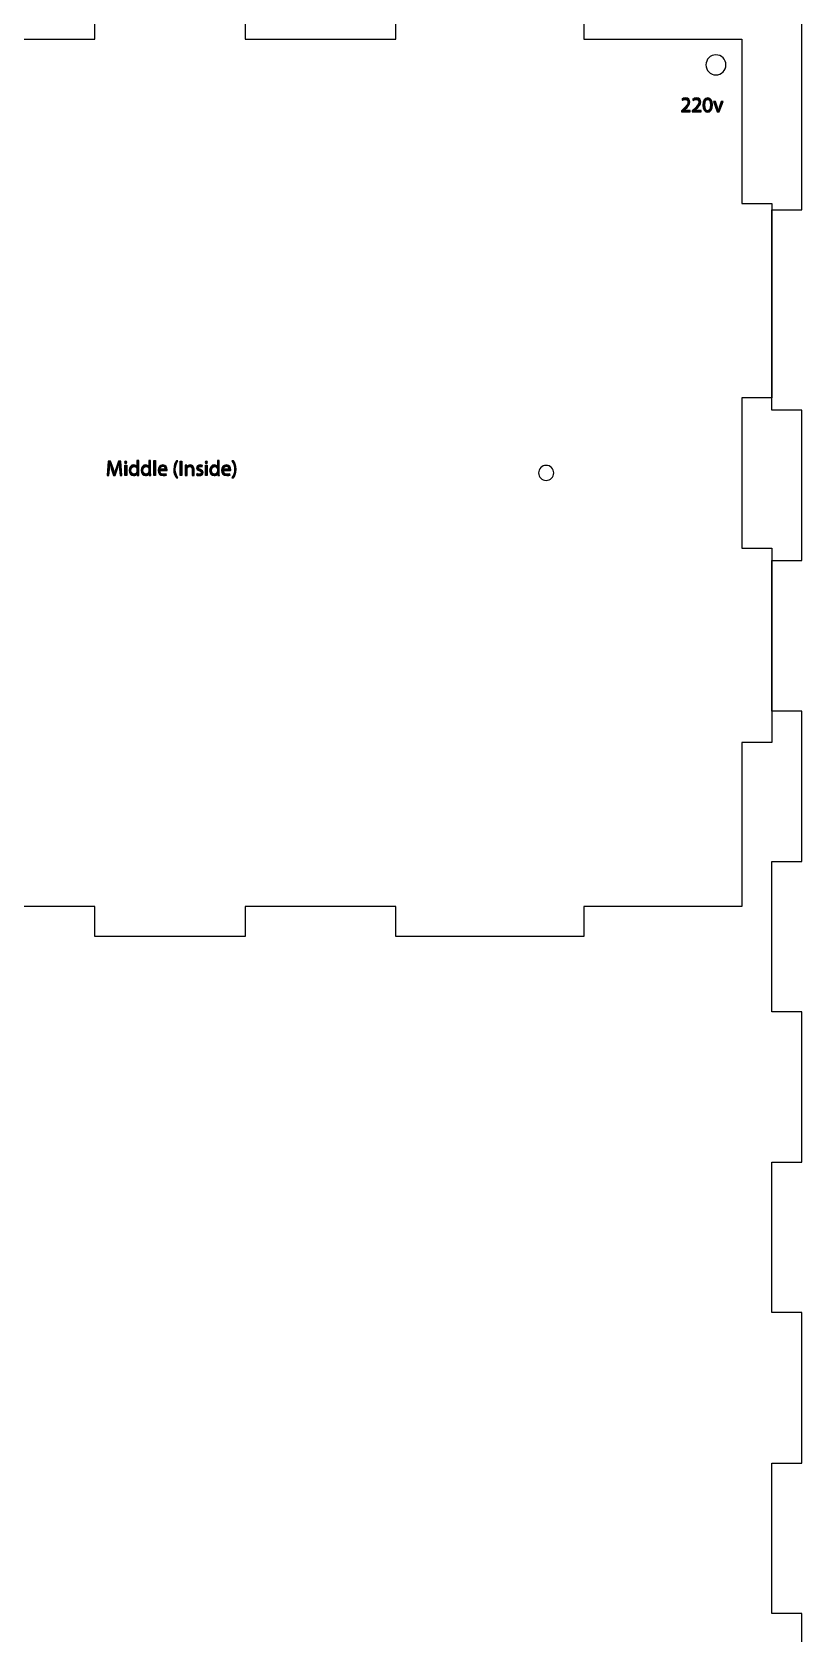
# Model space of a CAD drawing. Extents: x -743 to 1142, y -1188 to 1589.
# Drawn here: x 200 to 635, y -718 to 188 of the extents above; entities that cross this region are included whole.
import ezdxf

# ---------------------------------------------------------------- set-up
doc = ezdxf.new("R2010")
doc.units = 0
doc.header["$MEASUREMENT"] = 0
doc.layers.add('LAYER_1', color=7, linetype='CONTINUOUS')

# ---------------------------------------------------------------- blocks, each defined once
blk = doc.blocks.new('BLOCK_5')
at = {"layer": 'LAYER_1', "color": 7}
blk.add_lwpolyline([(634.62, -791.63), (634.62, -706.59), (617.61, -706.59), (617.61, -621.55), (634.62, -621.55), (634.62, -536.51), (617.61, -536.51), (617.61, -451.47), (634.62, -451.47), (634.62, -366.43), (617.61, -366.43), (617.61, -281.39), (634.62, -281.39), (634.62, -196.35), (617.61, -196.35), (617.61, -111.31), (634.62, -111.31), (634.62, -26.27), (617.61, -26.27), (617.61, 87.11), (634.62, 87.11), (634.62, 200.5)], dxfattribs=at)
blk = doc.blocks.new('BLOCK_7')
at = {"layer": 'LAYER_1', "color": 7}
blk.add_lwpolyline([(-45.7, 183.49), (43.6, 183.49), (43.6, 200.5), (149.89, 200.5), (149.89, 183.49), (234.93, 183.49), (234.93, 200.5), (319.97, 200.5), (319.97, 183.49), (405.01, 183.49), (405.01, 200.5), (511.31, 200.5), (511.31, 183.49), (600.6, 183.49), (600.6, 90.66), (617.61, 90.66), (617.61, -19.18), (600.6, -19.18), (600.6, -104.22), (617.61, -104.22), (617.61, -214.07), (600.6, -214.07), (600.6, -306.9), (511.31, -306.9), (511.31, -323.91), (405.01, -323.91), (405.01, -306.9), (319.97, -306.9), (319.97, -323.91), (234.93, -323.91), (234.93, -306.9), (149.89, -306.9), (149.89, -323.91), (43.6, -323.91), (43.6, -306.9), (-45.7, -306.9), (-45.7, -214.07), (-62.7, -214.07), (-62.7, -104.22), (-45.7, -104.22), (-45.7, -19.18), (-62.7, -19.18), (-62.7, 90.66), (-45.7, 90.66), (-45.7, 183.49)], dxfattribs=at)
blk = doc.blocks.new('BLOCK_14')
at = {"layer": 'LAYER_1'}
h = blk.add_hatch(color=1, dxfattribs=at)
h.dxf.hatch_style = 2
edge = h.paths.add_edge_path()
edge.add_spline(control_points=[(249.01, -59.57), (248.95, -58.45), (248.88, -57.08), (248.88, -56.08), (248.88, -56.08), (248.86, -56.08), (248.86, -56.08), (248.57, -57.02), (248.25, -58.04), (247.84, -59.15), (247.84, -59.15), (246.41, -63.08), (246.41, -63.08), (246.41, -63.08), (245.62, -63.08), (245.62, -63.08), (245.62, -63.08), (244.3, -59.23), (244.3, -59.23), (243.92, -58.07), (243.6, -57.04), (243.38, -56.08), (243.38, -56.08), (243.35, -56.08), (243.35, -56.08), (243.33, -57.09), (243.27, -58.43), (243.2, -59.66), (243.2, -59.66), (242.98, -63.12), (242.98, -63.12), (242.98, -63.12), (241.98, -63.12), (241.98, -63.12), (241.98, -63.12), (242.55, -55.04), (242.55, -55.04), (242.55, -55.04), (243.88, -55.04), (243.88, -55.04), (243.88, -55.04), (245.26, -58.95), (245.26, -58.95), (245.59, -59.94), (245.86, -60.83), (246.07, -61.67), (246.07, -61.67), (246.1, -61.67), (246.1, -61.67), (246.31, -60.86), (246.6, -59.97), (246.96, -58.95), (246.96, -58.95), (248.4, -55.04), (248.4, -55.04), (248.4, -55.04), (249.73, -55.04), (249.73, -55.04), (249.73, -55.04), (250.24, -63.12), (250.24, -63.12), (250.24, -63.12), (249.21, -63.12), (249.21, -63.12), (249.21, -63.12), (249.01, -59.57), (249.01, -59.57)], knot_values=[0, 0, 0, 0, 1, 1, 1, 2, 2, 2, 3, 3, 3, 4, 4, 4, 5, 5, 5, 6, 6, 6, 7, 7, 7, 8, 8, 8, 9, 9, 9, 10, 10, 10, 11, 11, 11, 12, 12, 12, 13, 13, 13, 14, 14, 14, 15, 15, 15, 16, 16, 16, 17, 17, 17, 18, 18, 18, 19, 19, 19, 20, 20, 20, 21, 21, 21, 22, 22, 22, 22], degree=3, periodic=1)
h = blk.add_hatch(color=1, dxfattribs=at)
h.dxf.hatch_style = 2
edge = h.paths.add_edge_path()
edge.add_spline(control_points=[(253.13, -55.69), (253.13, -56.05), (252.88, -56.33), (252.46, -56.33), (252.08, -56.33), (251.82, -56.05), (251.82, -55.69), (251.82, -55.33), (252.09, -55.03), (252.48, -55.03), (252.87, -55.03), (253.13, -55.32), (253.13, -55.69)], knot_values=[0, 0, 0, 0, 1, 1, 1, 2, 2, 2, 3, 3, 3, 4, 4, 4, 4], degree=3, periodic=1)
h.paths.add_polyline_path([(251.96, -63.12), (251.96, -57.32), (253.01, -57.32), (253.01, -63.12)])
h = blk.add_hatch(color=1, dxfattribs=at)
h.dxf.hatch_style = 2
edge = h.paths.add_edge_path()
edge.add_spline(control_points=[(259.77, -54.61), (259.77, -54.61), (259.77, -61.62), (259.77, -61.62), (259.77, -62.14), (259.79, -62.73), (259.81, -63.12), (259.81, -63.12), (258.88, -63.12), (258.88, -63.12), (258.88, -63.12), (258.83, -62.12), (258.83, -62.12), (258.83, -62.12), (258.79, -62.12), (258.79, -62.12), (258.48, -62.76), (257.79, -63.25), (256.84, -63.25), (255.44, -63.25), (254.34, -62.07), (254.34, -60.3), (254.33, -58.37), (255.54, -57.2), (256.95, -57.2), (257.85, -57.2), (258.43, -57.62), (258.7, -58.07), (258.7, -58.07), (258.72, -58.07), (258.72, -58.07), (258.72, -58.07), (258.72, -54.61), (258.72, -54.61), (258.72, -54.61), (259.77, -54.61), (259.77, -54.61)], knot_values=[0, 0, 0, 0, 1, 1, 1, 2, 2, 2, 3, 3, 3, 4, 4, 4, 5, 5, 5, 6, 6, 6, 7, 7, 7, 8, 8, 8, 9, 9, 9, 10, 10, 10, 11, 11, 11, 12, 12, 12, 12], degree=3, periodic=1)
edge = h.paths.add_edge_path()
edge.add_spline(control_points=[(258.72, -59.68), (258.72, -59.55), (258.71, -59.37), (258.67, -59.24), (258.52, -58.58), (257.94, -58.03), (257.15, -58.03), (256.06, -58.03), (255.41, -58.99), (255.41, -60.26), (255.41, -61.43), (256, -62.4), (257.13, -62.4), (257.83, -62.4), (258.48, -61.92), (258.67, -61.14), (258.71, -61), (258.72, -60.86), (258.72, -60.69), (258.72, -60.69), (258.72, -59.68), (258.72, -59.68)], knot_values=[0, 0, 0, 0, 1, 1, 1, 2, 2, 2, 3, 3, 3, 4, 4, 4, 5, 5, 5, 6, 6, 6, 7, 7, 7, 7], degree=3, periodic=1)
h = blk.add_hatch(color=1, dxfattribs=at)
h.dxf.hatch_style = 2
edge = h.paths.add_edge_path()
edge.add_spline(control_points=[(266.53, -54.61), (266.53, -54.61), (266.53, -61.62), (266.53, -61.62), (266.53, -62.14), (266.56, -62.73), (266.58, -63.12), (266.58, -63.12), (265.65, -63.12), (265.65, -63.12), (265.65, -63.12), (265.6, -62.12), (265.6, -62.12), (265.6, -62.12), (265.56, -62.12), (265.56, -62.12), (265.25, -62.76), (264.55, -63.25), (263.61, -63.25), (262.2, -63.25), (261.11, -62.07), (261.11, -60.3), (261.1, -58.37), (262.31, -57.2), (263.71, -57.2), (264.62, -57.2), (265.2, -57.62), (265.47, -58.07), (265.47, -58.07), (265.49, -58.07), (265.49, -58.07), (265.49, -58.07), (265.49, -54.61), (265.49, -54.61), (265.49, -54.61), (266.53, -54.61), (266.53, -54.61)], knot_values=[0, 0, 0, 0, 1, 1, 1, 2, 2, 2, 3, 3, 3, 4, 4, 4, 5, 5, 5, 6, 6, 6, 7, 7, 7, 8, 8, 8, 9, 9, 9, 10, 10, 10, 11, 11, 11, 12, 12, 12, 12], degree=3, periodic=1)
edge = h.paths.add_edge_path()
edge.add_spline(control_points=[(265.49, -59.68), (265.49, -59.55), (265.48, -59.37), (265.44, -59.24), (265.29, -58.58), (264.71, -58.03), (263.92, -58.03), (262.83, -58.03), (262.18, -58.99), (262.18, -60.26), (262.18, -61.43), (262.77, -62.4), (263.89, -62.4), (264.6, -62.4), (265.25, -61.92), (265.44, -61.14), (265.48, -61), (265.49, -60.86), (265.49, -60.69), (265.49, -60.69), (265.49, -59.68), (265.49, -59.68)], knot_values=[0, 0, 0, 0, 1, 1, 1, 2, 2, 2, 3, 3, 3, 4, 4, 4, 5, 5, 5, 6, 6, 6, 7, 7, 7, 7], degree=3, periodic=1)
h = blk.add_hatch(color=1, dxfattribs=at)
h.dxf.hatch_style = 2
h.paths.add_polyline_path([(268.3, -54.61), (269.36, -54.61), (269.36, -63.12), (268.3, -63.12)])
h = blk.add_hatch(color=1, dxfattribs=at)
h.dxf.hatch_style = 2
edge = h.paths.add_edge_path()
edge.add_spline(control_points=[(271.72, -60.41), (271.74, -61.84), (272.64, -62.43), (273.71, -62.43), (274.47, -62.43), (274.93, -62.3), (275.32, -62.13), (275.32, -62.13), (275.51, -62.88), (275.51, -62.88), (275.14, -63.05), (274.49, -63.25), (273.57, -63.25), (271.78, -63.25), (270.71, -62.07), (270.71, -60.32), (270.71, -58.57), (271.74, -57.2), (273.43, -57.2), (275.34, -57.2), (275.83, -58.85), (275.83, -59.92), (275.83, -60.14), (275.82, -60.29), (275.8, -60.41), (275.8, -60.41), (271.72, -60.41), (271.72, -60.41)], knot_values=[0, 0, 0, 0, 1, 1, 1, 2, 2, 2, 3, 3, 3, 4, 4, 4, 5, 5, 5, 6, 6, 6, 7, 7, 7, 8, 8, 8, 9, 9, 9, 9], degree=3, periodic=1)
edge = h.paths.add_edge_path()
edge.add_spline(control_points=[(274.81, -59.66), (274.83, -59), (274.54, -57.95), (273.35, -57.95), (272.27, -57.95), (271.82, -58.93), (271.73, -59.66), (271.73, -59.66), (274.81, -59.66), (274.81, -59.66)], knot_values=[0, 0, 0, 0, 1, 1, 1, 2, 2, 2, 3, 3, 3, 3], degree=3, periodic=1)
h = blk.add_hatch(color=1, dxfattribs=at)
h.dxf.hatch_style = 2
edge = h.paths.add_edge_path()
edge.add_spline(control_points=[(281.97, -54.8), (281.09, -55.99), (280.47, -57.53), (280.47, -59.72), (280.47, -61.85), (281.13, -63.38), (281.97, -64.57), (281.97, -64.57), (281.15, -64.57), (281.15, -64.57), (280.4, -63.58), (279.58, -62.04), (279.58, -59.71), (279.59, -57.35), (280.4, -55.81), (281.15, -54.8), (281.15, -54.8), (281.97, -54.8), (281.97, -54.8)], knot_values=[0, 0, 0, 0, 1, 1, 1, 2, 2, 2, 3, 3, 3, 4, 4, 4, 5, 5, 5, 6, 6, 6, 6], degree=3, periodic=1)
h = blk.add_hatch(color=1, dxfattribs=at)
h.dxf.hatch_style = 2
h.paths.add_polyline_path([(284.18, -55.04), (284.18, -63.12), (283.12, -63.12), (283.12, -55.04)])
h = blk.add_hatch(color=1, dxfattribs=at)
h.dxf.hatch_style = 2
edge = h.paths.add_edge_path()
edge.add_spline(control_points=[(286.08, -58.89), (286.08, -58.28), (286.07, -57.8), (286.04, -57.32), (286.04, -57.32), (286.97, -57.32), (286.97, -57.32), (286.97, -57.32), (287.03, -58.28), (287.03, -58.28), (287.03, -58.28), (287.05, -58.28), (287.05, -58.28), (287.34, -57.74), (288.01, -57.2), (288.97, -57.2), (289.78, -57.2), (291.03, -57.68), (291.03, -59.67), (291.03, -59.67), (291.03, -63.12), (291.03, -63.12), (291.03, -63.12), (289.97, -63.12), (289.97, -63.12), (289.97, -63.12), (289.97, -59.78), (289.97, -59.78), (289.97, -58.84), (289.62, -58.06), (288.63, -58.06), (287.94, -58.06), (287.4, -58.55), (287.21, -59.14), (287.16, -59.27), (287.14, -59.45), (287.14, -59.63), (287.14, -59.63), (287.14, -63.12), (287.14, -63.12), (287.14, -63.12), (286.08, -63.12), (286.08, -63.12), (286.08, -63.12), (286.08, -58.89), (286.08, -58.89)], knot_values=[0, 0, 0, 0, 1, 1, 1, 2, 2, 2, 3, 3, 3, 4, 4, 4, 5, 5, 5, 6, 6, 6, 7, 7, 7, 8, 8, 8, 9, 9, 9, 10, 10, 10, 11, 11, 11, 12, 12, 12, 13, 13, 13, 14, 14, 14, 15, 15, 15, 15], degree=3, periodic=1)
h = blk.add_hatch(color=1, dxfattribs=at)
h.dxf.hatch_style = 2
edge = h.paths.add_edge_path()
edge.add_spline(control_points=[(292.6, -62.06), (292.92, -62.25), (293.47, -62.46), (294, -62.46), (294.76, -62.46), (295.12, -62.09), (295.12, -61.6), (295.12, -61.1), (294.82, -60.83), (294.05, -60.54), (293, -60.16), (292.5, -59.6), (292.5, -58.9), (292.5, -57.97), (293.27, -57.2), (294.51, -57.2), (295.09, -57.2), (295.61, -57.35), (295.92, -57.56), (295.92, -57.56), (295.67, -58.33), (295.67, -58.33), (295.44, -58.18), (295.02, -57.98), (294.48, -57.98), (293.86, -57.98), (293.52, -58.34), (293.52, -58.77), (293.52, -59.25), (293.86, -59.46), (294.62, -59.76), (295.61, -60.14), (296.14, -60.64), (296.14, -61.5), (296.14, -62.54), (295.33, -63.25), (293.98, -63.25), (293.34, -63.25), (292.76, -63.09), (292.35, -62.85), (292.35, -62.85), (292.6, -62.06), (292.6, -62.06)], knot_values=[0, 0, 0, 0, 1, 1, 1, 2, 2, 2, 3, 3, 3, 4, 4, 4, 5, 5, 5, 6, 6, 6, 7, 7, 7, 8, 8, 8, 9, 9, 9, 10, 10, 10, 11, 11, 11, 12, 12, 12, 13, 13, 13, 14, 14, 14, 14], degree=3, periodic=1)
h = blk.add_hatch(color=1, dxfattribs=at)
h.dxf.hatch_style = 2
edge = h.paths.add_edge_path()
edge.add_spline(control_points=[(298.67, -55.69), (298.67, -56.05), (298.42, -56.33), (298, -56.33), (297.62, -56.33), (297.36, -56.05), (297.36, -55.69), (297.36, -55.33), (297.63, -55.03), (298.02, -55.03), (298.41, -55.03), (298.67, -55.32), (298.67, -55.69)], knot_values=[0, 0, 0, 0, 1, 1, 1, 2, 2, 2, 3, 3, 3, 4, 4, 4, 4], degree=3, periodic=1)
h.paths.add_polyline_path([(297.5, -63.12), (297.5, -57.32), (298.55, -57.32), (298.55, -63.12)])
h = blk.add_hatch(color=1, dxfattribs=at)
h.dxf.hatch_style = 2
edge = h.paths.add_edge_path()
edge.add_spline(control_points=[(305.3, -54.61), (305.3, -54.61), (305.3, -61.62), (305.3, -61.62), (305.3, -62.14), (305.33, -62.73), (305.35, -63.12), (305.35, -63.12), (304.42, -63.12), (304.42, -63.12), (304.42, -63.12), (304.37, -62.12), (304.37, -62.12), (304.37, -62.12), (304.33, -62.12), (304.33, -62.12), (304.02, -62.76), (303.33, -63.25), (302.38, -63.25), (300.97, -63.25), (299.88, -62.07), (299.88, -60.3), (299.87, -58.37), (301.08, -57.2), (302.49, -57.2), (303.39, -57.2), (303.97, -57.62), (304.24, -58.07), (304.24, -58.07), (304.26, -58.07), (304.26, -58.07), (304.26, -58.07), (304.26, -54.61), (304.26, -54.61), (304.26, -54.61), (305.3, -54.61), (305.3, -54.61)], knot_values=[0, 0, 0, 0, 1, 1, 1, 2, 2, 2, 3, 3, 3, 4, 4, 4, 5, 5, 5, 6, 6, 6, 7, 7, 7, 8, 8, 8, 9, 9, 9, 10, 10, 10, 11, 11, 11, 12, 12, 12, 12], degree=3, periodic=1)
edge = h.paths.add_edge_path()
edge.add_spline(control_points=[(304.26, -59.68), (304.26, -59.55), (304.25, -59.37), (304.21, -59.24), (304.06, -58.58), (303.48, -58.03), (302.69, -58.03), (301.6, -58.03), (300.95, -58.99), (300.95, -60.26), (300.95, -61.43), (301.54, -62.4), (302.67, -62.4), (303.37, -62.4), (304.02, -61.92), (304.21, -61.14), (304.25, -61), (304.26, -60.86), (304.26, -60.69), (304.26, -60.69), (304.26, -59.68), (304.26, -59.68)], knot_values=[0, 0, 0, 0, 1, 1, 1, 2, 2, 2, 3, 3, 3, 4, 4, 4, 5, 5, 5, 6, 6, 6, 7, 7, 7, 7], degree=3, periodic=1)
h = blk.add_hatch(color=1, dxfattribs=at)
h.dxf.hatch_style = 2
edge = h.paths.add_edge_path()
edge.add_spline(control_points=[(307.66, -60.41), (307.68, -61.84), (308.58, -62.43), (309.65, -62.43), (310.41, -62.43), (310.87, -62.3), (311.26, -62.13), (311.26, -62.13), (311.45, -62.88), (311.45, -62.88), (311.08, -63.05), (310.43, -63.25), (309.51, -63.25), (307.72, -63.25), (306.65, -62.07), (306.65, -60.32), (306.65, -58.57), (307.68, -57.2), (309.37, -57.2), (311.28, -57.2), (311.77, -58.85), (311.77, -59.92), (311.77, -60.14), (311.76, -60.29), (311.74, -60.41), (311.74, -60.41), (307.66, -60.41), (307.66, -60.41)], knot_values=[0, 0, 0, 0, 1, 1, 1, 2, 2, 2, 3, 3, 3, 4, 4, 4, 5, 5, 5, 6, 6, 6, 7, 7, 7, 8, 8, 8, 9, 9, 9, 9], degree=3, periodic=1)
edge = h.paths.add_edge_path()
edge.add_spline(control_points=[(310.75, -59.66), (310.77, -59), (310.48, -57.95), (309.29, -57.95), (308.21, -57.95), (307.75, -58.93), (307.67, -59.66), (307.67, -59.66), (310.75, -59.66), (310.75, -59.66)], knot_values=[0, 0, 0, 0, 1, 1, 1, 2, 2, 2, 3, 3, 3, 3], degree=3, periodic=1)
h = blk.add_hatch(color=1, dxfattribs=at)
h.dxf.hatch_style = 2
edge = h.paths.add_edge_path()
edge.add_spline(control_points=[(312.45, -64.57), (313.29, -63.39), (313.95, -61.84), (313.95, -59.68), (313.95, -57.52), (313.3, -56), (312.45, -54.8), (312.45, -54.8), (313.26, -54.8), (313.26, -54.8), (314.02, -55.78), (314.83, -57.33), (314.83, -59.68), (314.82, -62.03), (314.02, -63.57), (313.26, -64.57), (313.26, -64.57), (312.45, -64.57), (312.45, -64.57)], knot_values=[0, 0, 0, 0, 1, 1, 1, 2, 2, 2, 3, 3, 3, 4, 4, 4, 5, 5, 5, 6, 6, 6, 6], degree=3, periodic=1)
for points in [[(251.96, -63.12), (251.96, -57.32), (253.01, -57.32), (253.01, -63.12), (251.96, -63.12)], [(268.3, -54.61), (269.36, -54.61), (269.36, -63.12), (268.3, -63.12), (268.3, -54.61)], [(284.18, -55.04), (284.18, -63.12), (283.12, -63.12), (283.12, -55.04), (284.18, -55.04)], [(297.5, -63.12), (297.5, -57.32), (298.55, -57.32), (298.55, -63.12), (297.5, -63.12)]]:
    blk.add_lwpolyline(points, dxfattribs=at)
for points, knots in [([(249.01, -59.57), (248.95, -58.45), (248.88, -57.08), (248.88, -56.08), (248.88, -56.08), (248.86, -56.08), (248.86, -56.08), (248.57, -57.02), (248.25, -58.04), (247.84, -59.15), (247.84, -59.15), (246.41, -63.08), (246.41, -63.08), (246.41, -63.08), (245.62, -63.08), (245.62, -63.08), (245.62, -63.08), (244.3, -59.23), (244.3, -59.23), (243.92, -58.07), (243.6, -57.04), (243.38, -56.08), (243.38, -56.08), (243.35, -56.08), (243.35, -56.08), (243.33, -57.09), (243.27, -58.43), (243.2, -59.66), (243.2, -59.66), (242.98, -63.12), (242.98, -63.12), (242.98, -63.12), (241.98, -63.12), (241.98, -63.12), (241.98, -63.12), (242.55, -55.04), (242.55, -55.04), (242.55, -55.04), (243.88, -55.04), (243.88, -55.04), (243.88, -55.04), (245.26, -58.95), (245.26, -58.95), (245.59, -59.94), (245.86, -60.83), (246.07, -61.67), (246.07, -61.67), (246.1, -61.67), (246.1, -61.67), (246.31, -60.86), (246.6, -59.97), (246.96, -58.95), (246.96, -58.95), (248.4, -55.04), (248.4, -55.04), (248.4, -55.04), (249.73, -55.04), (249.73, -55.04), (249.73, -55.04), (250.24, -63.12), (250.24, -63.12), (250.24, -63.12), (249.21, -63.12), (249.21, -63.12), (249.21, -63.12), (249.01, -59.57), (249.01, -59.57)], [0, 0, 0, 0, 1, 1, 1, 2, 2, 2, 3, 3, 3, 4, 4, 4, 5, 5, 5, 6, 6, 6, 7, 7, 7, 8, 8, 8, 9, 9, 9, 10, 10, 10, 11, 11, 11, 12, 12, 12, 13, 13, 13, 14, 14, 14, 15, 15, 15, 16, 16, 16, 17, 17, 17, 18, 18, 18, 19, 19, 19, 20, 20, 20, 21, 21, 21, 22, 22, 22, 22]), ([(253.13, -55.69), (253.13, -56.05), (252.88, -56.33), (252.46, -56.33), (252.08, -56.33), (251.82, -56.05), (251.82, -55.69), (251.82, -55.33), (252.09, -55.03), (252.48, -55.03), (252.87, -55.03), (253.13, -55.32), (253.13, -55.69)], [0, 0, 0, 0, 1, 1, 1, 2, 2, 2, 3, 3, 3, 4, 4, 4, 4]), ([(259.77, -54.61), (259.77, -54.61), (259.77, -61.62), (259.77, -61.62), (259.77, -62.14), (259.79, -62.73), (259.81, -63.12), (259.81, -63.12), (258.88, -63.12), (258.88, -63.12), (258.88, -63.12), (258.83, -62.12), (258.83, -62.12), (258.83, -62.12), (258.79, -62.12), (258.79, -62.12), (258.48, -62.76), (257.79, -63.25), (256.84, -63.25), (255.44, -63.25), (254.34, -62.07), (254.34, -60.3), (254.33, -58.37), (255.54, -57.2), (256.95, -57.2), (257.85, -57.2), (258.43, -57.62), (258.7, -58.07), (258.7, -58.07), (258.72, -58.07), (258.72, -58.07), (258.72, -58.07), (258.72, -54.61), (258.72, -54.61), (258.72, -54.61), (259.77, -54.61), (259.77, -54.61)], [0, 0, 0, 0, 1, 1, 1, 2, 2, 2, 3, 3, 3, 4, 4, 4, 5, 5, 5, 6, 6, 6, 7, 7, 7, 8, 8, 8, 9, 9, 9, 10, 10, 10, 11, 11, 11, 12, 12, 12, 12]), ([(258.72, -59.68), (258.72, -59.55), (258.71, -59.37), (258.67, -59.24), (258.52, -58.58), (257.94, -58.03), (257.15, -58.03), (256.06, -58.03), (255.41, -58.99), (255.41, -60.26), (255.41, -61.43), (256, -62.4), (257.13, -62.4), (257.83, -62.4), (258.48, -61.92), (258.67, -61.14), (258.71, -61), (258.72, -60.86), (258.72, -60.69), (258.72, -60.69), (258.72, -59.68), (258.72, -59.68)], [0, 0, 0, 0, 1, 1, 1, 2, 2, 2, 3, 3, 3, 4, 4, 4, 5, 5, 5, 6, 6, 6, 7, 7, 7, 7]), ([(266.53, -54.61), (266.53, -54.61), (266.53, -61.62), (266.53, -61.62), (266.53, -62.14), (266.56, -62.73), (266.58, -63.12), (266.58, -63.12), (265.65, -63.12), (265.65, -63.12), (265.65, -63.12), (265.6, -62.12), (265.6, -62.12), (265.6, -62.12), (265.56, -62.12), (265.56, -62.12), (265.25, -62.76), (264.55, -63.25), (263.61, -63.25), (262.2, -63.25), (261.11, -62.07), (261.11, -60.3), (261.1, -58.37), (262.31, -57.2), (263.71, -57.2), (264.62, -57.2), (265.2, -57.62), (265.47, -58.07), (265.47, -58.07), (265.49, -58.07), (265.49, -58.07), (265.49, -58.07), (265.49, -54.61), (265.49, -54.61), (265.49, -54.61), (266.53, -54.61), (266.53, -54.61)], [0, 0, 0, 0, 1, 1, 1, 2, 2, 2, 3, 3, 3, 4, 4, 4, 5, 5, 5, 6, 6, 6, 7, 7, 7, 8, 8, 8, 9, 9, 9, 10, 10, 10, 11, 11, 11, 12, 12, 12, 12]), ([(265.49, -59.68), (265.49, -59.55), (265.48, -59.37), (265.44, -59.24), (265.29, -58.58), (264.71, -58.03), (263.92, -58.03), (262.83, -58.03), (262.18, -58.99), (262.18, -60.26), (262.18, -61.43), (262.77, -62.4), (263.89, -62.4), (264.6, -62.4), (265.25, -61.92), (265.44, -61.14), (265.48, -61), (265.49, -60.86), (265.49, -60.69), (265.49, -60.69), (265.49, -59.68), (265.49, -59.68)], [0, 0, 0, 0, 1, 1, 1, 2, 2, 2, 3, 3, 3, 4, 4, 4, 5, 5, 5, 6, 6, 6, 7, 7, 7, 7]), ([(271.72, -60.41), (271.74, -61.84), (272.64, -62.43), (273.71, -62.43), (274.47, -62.43), (274.93, -62.3), (275.32, -62.13), (275.32, -62.13), (275.51, -62.88), (275.51, -62.88), (275.14, -63.05), (274.49, -63.25), (273.57, -63.25), (271.78, -63.25), (270.71, -62.07), (270.71, -60.32), (270.71, -58.57), (271.74, -57.2), (273.43, -57.2), (275.34, -57.2), (275.83, -58.85), (275.83, -59.92), (275.83, -60.14), (275.82, -60.29), (275.8, -60.41), (275.8, -60.41), (271.72, -60.41), (271.72, -60.41)], [0, 0, 0, 0, 1, 1, 1, 2, 2, 2, 3, 3, 3, 4, 4, 4, 5, 5, 5, 6, 6, 6, 7, 7, 7, 8, 8, 8, 9, 9, 9, 9]), ([(274.81, -59.66), (274.83, -59), (274.54, -57.95), (273.35, -57.95), (272.27, -57.95), (271.82, -58.93), (271.73, -59.66), (271.73, -59.66), (274.81, -59.66), (274.81, -59.66)], [0, 0, 0, 0, 1, 1, 1, 2, 2, 2, 3, 3, 3, 3]), ([(281.97, -54.8), (281.09, -55.99), (280.47, -57.53), (280.47, -59.72), (280.47, -61.85), (281.13, -63.38), (281.97, -64.57), (281.97, -64.57), (281.15, -64.57), (281.15, -64.57), (280.4, -63.58), (279.58, -62.04), (279.58, -59.71), (279.59, -57.35), (280.4, -55.81), (281.15, -54.8), (281.15, -54.8), (281.97, -54.8), (281.97, -54.8)], [0, 0, 0, 0, 1, 1, 1, 2, 2, 2, 3, 3, 3, 4, 4, 4, 5, 5, 5, 6, 6, 6, 6]), ([(286.08, -58.89), (286.08, -58.28), (286.07, -57.8), (286.04, -57.32), (286.04, -57.32), (286.97, -57.32), (286.97, -57.32), (286.97, -57.32), (287.03, -58.28), (287.03, -58.28), (287.03, -58.28), (287.05, -58.28), (287.05, -58.28), (287.34, -57.74), (288.01, -57.2), (288.97, -57.2), (289.78, -57.2), (291.03, -57.68), (291.03, -59.67), (291.03, -59.67), (291.03, -63.12), (291.03, -63.12), (291.03, -63.12), (289.97, -63.12), (289.97, -63.12), (289.97, -63.12), (289.97, -59.78), (289.97, -59.78), (289.97, -58.84), (289.62, -58.06), (288.63, -58.06), (287.94, -58.06), (287.4, -58.55), (287.21, -59.14), (287.16, -59.27), (287.14, -59.45), (287.14, -59.63), (287.14, -59.63), (287.14, -63.12), (287.14, -63.12), (287.14, -63.12), (286.08, -63.12), (286.08, -63.12), (286.08, -63.12), (286.08, -58.89), (286.08, -58.89)], [0, 0, 0, 0, 1, 1, 1, 2, 2, 2, 3, 3, 3, 4, 4, 4, 5, 5, 5, 6, 6, 6, 7, 7, 7, 8, 8, 8, 9, 9, 9, 10, 10, 10, 11, 11, 11, 12, 12, 12, 13, 13, 13, 14, 14, 14, 15, 15, 15, 15]), ([(292.6, -62.06), (292.92, -62.25), (293.47, -62.46), (294, -62.46), (294.76, -62.46), (295.12, -62.09), (295.12, -61.6), (295.12, -61.1), (294.82, -60.83), (294.05, -60.54), (293, -60.16), (292.5, -59.6), (292.5, -58.9), (292.5, -57.97), (293.27, -57.2), (294.51, -57.2), (295.09, -57.2), (295.61, -57.35), (295.92, -57.56), (295.92, -57.56), (295.67, -58.33), (295.67, -58.33), (295.44, -58.18), (295.02, -57.98), (294.48, -57.98), (293.86, -57.98), (293.52, -58.34), (293.52, -58.77), (293.52, -59.25), (293.86, -59.46), (294.62, -59.76), (295.61, -60.14), (296.14, -60.64), (296.14, -61.5), (296.14, -62.54), (295.33, -63.25), (293.98, -63.25), (293.34, -63.25), (292.76, -63.09), (292.35, -62.85), (292.35, -62.85), (292.6, -62.06), (292.6, -62.06)], [0, 0, 0, 0, 1, 1, 1, 2, 2, 2, 3, 3, 3, 4, 4, 4, 5, 5, 5, 6, 6, 6, 7, 7, 7, 8, 8, 8, 9, 9, 9, 10, 10, 10, 11, 11, 11, 12, 12, 12, 13, 13, 13, 14, 14, 14, 14]), ([(298.67, -55.69), (298.67, -56.05), (298.42, -56.33), (298, -56.33), (297.62, -56.33), (297.36, -56.05), (297.36, -55.69), (297.36, -55.33), (297.63, -55.03), (298.02, -55.03), (298.41, -55.03), (298.67, -55.32), (298.67, -55.69)], [0, 0, 0, 0, 1, 1, 1, 2, 2, 2, 3, 3, 3, 4, 4, 4, 4]), ([(305.3, -54.61), (305.3, -54.61), (305.3, -61.62), (305.3, -61.62), (305.3, -62.14), (305.33, -62.73), (305.35, -63.12), (305.35, -63.12), (304.42, -63.12), (304.42, -63.12), (304.42, -63.12), (304.37, -62.12), (304.37, -62.12), (304.37, -62.12), (304.33, -62.12), (304.33, -62.12), (304.02, -62.76), (303.33, -63.25), (302.38, -63.25), (300.97, -63.25), (299.88, -62.07), (299.88, -60.3), (299.87, -58.37), (301.08, -57.2), (302.49, -57.2), (303.39, -57.2), (303.97, -57.62), (304.24, -58.07), (304.24, -58.07), (304.26, -58.07), (304.26, -58.07), (304.26, -58.07), (304.26, -54.61), (304.26, -54.61), (304.26, -54.61), (305.3, -54.61), (305.3, -54.61)], [0, 0, 0, 0, 1, 1, 1, 2, 2, 2, 3, 3, 3, 4, 4, 4, 5, 5, 5, 6, 6, 6, 7, 7, 7, 8, 8, 8, 9, 9, 9, 10, 10, 10, 11, 11, 11, 12, 12, 12, 12]), ([(304.26, -59.68), (304.26, -59.55), (304.25, -59.37), (304.21, -59.24), (304.06, -58.58), (303.48, -58.03), (302.69, -58.03), (301.6, -58.03), (300.95, -58.99), (300.95, -60.26), (300.95, -61.43), (301.54, -62.4), (302.67, -62.4), (303.37, -62.4), (304.02, -61.92), (304.21, -61.14), (304.25, -61), (304.26, -60.86), (304.26, -60.69), (304.26, -60.69), (304.26, -59.68), (304.26, -59.68)], [0, 0, 0, 0, 1, 1, 1, 2, 2, 2, 3, 3, 3, 4, 4, 4, 5, 5, 5, 6, 6, 6, 7, 7, 7, 7]), ([(307.66, -60.41), (307.68, -61.84), (308.58, -62.43), (309.65, -62.43), (310.41, -62.43), (310.87, -62.3), (311.26, -62.13), (311.26, -62.13), (311.45, -62.88), (311.45, -62.88), (311.08, -63.05), (310.43, -63.25), (309.51, -63.25), (307.72, -63.25), (306.65, -62.07), (306.65, -60.32), (306.65, -58.57), (307.68, -57.2), (309.37, -57.2), (311.28, -57.2), (311.77, -58.85), (311.77, -59.92), (311.77, -60.14), (311.76, -60.29), (311.74, -60.41), (311.74, -60.41), (307.66, -60.41), (307.66, -60.41)], [0, 0, 0, 0, 1, 1, 1, 2, 2, 2, 3, 3, 3, 4, 4, 4, 5, 5, 5, 6, 6, 6, 7, 7, 7, 8, 8, 8, 9, 9, 9, 9]), ([(310.75, -59.66), (310.77, -59), (310.48, -57.95), (309.29, -57.95), (308.21, -57.95), (307.75, -58.93), (307.67, -59.66), (307.67, -59.66), (310.75, -59.66), (310.75, -59.66)], [0, 0, 0, 0, 1, 1, 1, 2, 2, 2, 3, 3, 3, 3]), ([(312.45, -64.57), (313.29, -63.39), (313.95, -61.84), (313.95, -59.68), (313.95, -57.52), (313.3, -56), (312.45, -54.8), (312.45, -54.8), (313.26, -54.8), (313.26, -54.8), (314.02, -55.78), (314.83, -57.33), (314.83, -59.68), (314.82, -62.03), (314.02, -63.57), (313.26, -64.57), (313.26, -64.57), (312.45, -64.57), (312.45, -64.57)], [0, 0, 0, 0, 1, 1, 1, 2, 2, 2, 3, 3, 3, 4, 4, 4, 5, 5, 5, 6, 6, 6, 6])]:
    blk.add_open_spline(points, degree=3, knots=knots, dxfattribs=at)
blk = doc.blocks.new('BLOCK_15')
at = {"layer": 'LAYER_1'}
h = blk.add_hatch(color=1, dxfattribs=at)
h.dxf.hatch_style = 2
edge = h.paths.add_edge_path()
edge.add_spline(control_points=[(566.47, 142.41), (566.47, 142.41), (566.47, 143.06), (566.47, 143.06), (566.47, 143.06), (567.3, 143.87), (567.3, 143.87), (569.29, 145.76), (570.21, 146.77), (570.21, 147.94), (570.21, 148.73), (569.83, 149.47), (568.67, 149.47), (567.96, 149.47), (567.38, 149.11), (567.02, 148.81), (567.02, 148.81), (566.68, 149.55), (566.68, 149.55), (567.21, 149.99), (567.99, 150.34), (568.87, 150.34), (570.55, 150.34), (571.26, 149.19), (571.26, 148.08), (571.26, 146.64), (570.22, 145.47), (568.57, 143.89), (568.57, 143.89), (567.96, 143.31), (567.96, 143.31), (567.96, 143.31), (567.96, 143.29), (567.96, 143.29), (567.96, 143.29), (571.45, 143.29), (571.45, 143.29), (571.45, 143.29), (571.45, 142.41), (571.45, 142.41), (571.45, 142.41), (566.47, 142.41), (566.47, 142.41)], knot_values=[0, 0, 0, 0, 1, 1, 1, 2, 2, 2, 3, 3, 3, 4, 4, 4, 5, 5, 5, 6, 6, 6, 7, 7, 7, 8, 8, 8, 9, 9, 9, 10, 10, 10, 11, 11, 11, 12, 12, 12, 13, 13, 13, 14, 14, 14, 14], degree=3, periodic=1)
h = blk.add_hatch(color=1, dxfattribs=at)
h.dxf.hatch_style = 2
edge = h.paths.add_edge_path()
edge.add_spline(control_points=[(572.63, 142.41), (572.63, 142.41), (572.63, 143.06), (572.63, 143.06), (572.63, 143.06), (573.46, 143.87), (573.46, 143.87), (575.45, 145.76), (576.36, 146.77), (576.36, 147.94), (576.36, 148.73), (575.99, 149.47), (574.83, 149.47), (574.12, 149.47), (573.53, 149.11), (573.17, 148.81), (573.17, 148.81), (572.83, 149.55), (572.83, 149.55), (573.36, 149.99), (574.14, 150.34), (575.03, 150.34), (576.71, 150.34), (577.42, 149.19), (577.42, 148.08), (577.42, 146.64), (576.37, 145.47), (574.73, 143.89), (574.73, 143.89), (574.12, 143.31), (574.12, 143.31), (574.12, 143.31), (574.12, 143.29), (574.12, 143.29), (574.12, 143.29), (577.61, 143.29), (577.61, 143.29), (577.61, 143.29), (577.61, 142.41), (577.61, 142.41), (577.61, 142.41), (572.63, 142.41), (572.63, 142.41)], knot_values=[0, 0, 0, 0, 1, 1, 1, 2, 2, 2, 3, 3, 3, 4, 4, 4, 5, 5, 5, 6, 6, 6, 7, 7, 7, 8, 8, 8, 9, 9, 9, 10, 10, 10, 11, 11, 11, 12, 12, 12, 13, 13, 13, 14, 14, 14, 14], degree=3, periodic=1)
h = blk.add_hatch(color=1, dxfattribs=at)
h.dxf.hatch_style = 2
edge = h.paths.add_edge_path()
edge.add_spline(control_points=[(583.98, 146.4), (583.98, 143.75), (582.98, 142.28), (581.27, 142.28), (579.75, 142.28), (578.7, 143.71), (578.68, 146.29), (578.68, 148.91), (579.82, 150.34), (581.4, 150.34), (583.03, 150.34), (583.98, 148.88), (583.98, 146.4)], knot_values=[0, 0, 0, 0, 1, 1, 1, 2, 2, 2, 3, 3, 3, 4, 4, 4, 4], degree=3, periodic=1)
edge = h.paths.add_edge_path()
edge.add_spline(control_points=[(579.75, 146.28), (579.75, 144.25), (580.37, 143.1), (581.33, 143.1), (582.4, 143.1), (582.91, 144.36), (582.91, 146.35), (582.91, 148.27), (582.43, 149.53), (581.33, 149.53), (580.42, 149.53), (579.75, 148.4), (579.75, 146.28)], knot_values=[0, 0, 0, 0, 1, 1, 1, 2, 2, 2, 3, 3, 3, 4, 4, 4, 4], degree=3, periodic=1)
h = blk.add_hatch(color=1, dxfattribs=at)
h.dxf.hatch_style = 2
edge = h.paths.add_edge_path()
edge.add_spline(control_points=[(585.69, 148.22), (585.69, 148.22), (586.83, 144.97), (586.83, 144.97), (587.02, 144.43), (587.17, 143.95), (587.29, 143.47), (587.29, 143.47), (587.33, 143.47), (587.33, 143.47), (587.46, 143.95), (587.63, 144.43), (587.82, 144.97), (587.82, 144.97), (588.95, 148.22), (588.95, 148.22), (588.95, 148.22), (590.05, 148.22), (590.05, 148.22), (590.05, 148.22), (587.77, 142.41), (587.77, 142.41), (587.77, 142.41), (586.77, 142.41), (586.77, 142.41), (586.77, 142.41), (584.56, 148.22), (584.56, 148.22), (584.56, 148.22), (585.69, 148.22), (585.69, 148.22)], knot_values=[0, 0, 0, 0, 1, 1, 1, 2, 2, 2, 3, 3, 3, 4, 4, 4, 5, 5, 5, 6, 6, 6, 7, 7, 7, 8, 8, 8, 9, 9, 9, 10, 10, 10, 10], degree=3, periodic=1)
for points, knots in [([(566.47, 142.41), (566.47, 142.41), (566.47, 143.06), (566.47, 143.06), (566.47, 143.06), (567.3, 143.87), (567.3, 143.87), (569.29, 145.76), (570.21, 146.77), (570.21, 147.94), (570.21, 148.73), (569.83, 149.47), (568.67, 149.47), (567.96, 149.47), (567.38, 149.11), (567.02, 148.81), (567.02, 148.81), (566.68, 149.55), (566.68, 149.55), (567.21, 149.99), (567.99, 150.34), (568.87, 150.34), (570.55, 150.34), (571.26, 149.19), (571.26, 148.08), (571.26, 146.64), (570.22, 145.47), (568.57, 143.89), (568.57, 143.89), (567.96, 143.31), (567.96, 143.31), (567.96, 143.31), (567.96, 143.29), (567.96, 143.29), (567.96, 143.29), (571.45, 143.29), (571.45, 143.29), (571.45, 143.29), (571.45, 142.41), (571.45, 142.41), (571.45, 142.41), (566.47, 142.41), (566.47, 142.41)], [0, 0, 0, 0, 1, 1, 1, 2, 2, 2, 3, 3, 3, 4, 4, 4, 5, 5, 5, 6, 6, 6, 7, 7, 7, 8, 8, 8, 9, 9, 9, 10, 10, 10, 11, 11, 11, 12, 12, 12, 13, 13, 13, 14, 14, 14, 14]), ([(572.63, 142.41), (572.63, 142.41), (572.63, 143.06), (572.63, 143.06), (572.63, 143.06), (573.46, 143.87), (573.46, 143.87), (575.45, 145.76), (576.36, 146.77), (576.36, 147.94), (576.36, 148.73), (575.99, 149.47), (574.83, 149.47), (574.12, 149.47), (573.53, 149.11), (573.17, 148.81), (573.17, 148.81), (572.83, 149.55), (572.83, 149.55), (573.36, 149.99), (574.14, 150.34), (575.03, 150.34), (576.71, 150.34), (577.42, 149.19), (577.42, 148.08), (577.42, 146.64), (576.37, 145.47), (574.73, 143.89), (574.73, 143.89), (574.12, 143.31), (574.12, 143.31), (574.12, 143.31), (574.12, 143.29), (574.12, 143.29), (574.12, 143.29), (577.61, 143.29), (577.61, 143.29), (577.61, 143.29), (577.61, 142.41), (577.61, 142.41), (577.61, 142.41), (572.63, 142.41), (572.63, 142.41)], [0, 0, 0, 0, 1, 1, 1, 2, 2, 2, 3, 3, 3, 4, 4, 4, 5, 5, 5, 6, 6, 6, 7, 7, 7, 8, 8, 8, 9, 9, 9, 10, 10, 10, 11, 11, 11, 12, 12, 12, 13, 13, 13, 14, 14, 14, 14]), ([(583.98, 146.4), (583.98, 143.75), (582.98, 142.28), (581.27, 142.28), (579.75, 142.28), (578.7, 143.71), (578.68, 146.29), (578.68, 148.91), (579.82, 150.34), (581.4, 150.34), (583.03, 150.34), (583.98, 148.88), (583.98, 146.4)], [0, 0, 0, 0, 1, 1, 1, 2, 2, 2, 3, 3, 3, 4, 4, 4, 4]), ([(579.75, 146.28), (579.75, 144.25), (580.37, 143.1), (581.33, 143.1), (582.4, 143.1), (582.91, 144.36), (582.91, 146.35), (582.91, 148.27), (582.43, 149.53), (581.33, 149.53), (580.42, 149.53), (579.75, 148.4), (579.75, 146.28)], [0, 0, 0, 0, 1, 1, 1, 2, 2, 2, 3, 3, 3, 4, 4, 4, 4]), ([(585.69, 148.22), (585.69, 148.22), (586.83, 144.97), (586.83, 144.97), (587.02, 144.43), (587.17, 143.95), (587.29, 143.47), (587.29, 143.47), (587.33, 143.47), (587.33, 143.47), (587.46, 143.95), (587.63, 144.43), (587.82, 144.97), (587.82, 144.97), (588.95, 148.22), (588.95, 148.22), (588.95, 148.22), (590.05, 148.22), (590.05, 148.22), (590.05, 148.22), (587.77, 142.41), (587.77, 142.41), (587.77, 142.41), (586.77, 142.41), (586.77, 142.41), (586.77, 142.41), (584.56, 148.22), (584.56, 148.22), (584.56, 148.22), (585.69, 148.22), (585.69, 148.22)], [0, 0, 0, 0, 1, 1, 1, 2, 2, 2, 3, 3, 3, 4, 4, 4, 5, 5, 5, 6, 6, 6, 7, 7, 7, 8, 8, 8, 9, 9, 9, 10, 10, 10, 10])]:
    blk.add_open_spline(points, degree=3, knots=knots, dxfattribs=at)

msp = doc.modelspace()

# ---------------------------------------------------------------- linework, layer by layer
at = {"layer": 'LAYER_1', "color": 7}
for points in [[(586, 174.67), (589.13, 174.67), (591.67, 172.13), (591.67, 169), (591.67, 165.87), (589.13, 163.33), (586, 163.33), (582.87, 163.33), (580.33, 165.87), (580.33, 169), (580.33, 172.13), (582.87, 174.67), (586, 174.67)], [(490.05, -57.45), (492.4, -57.45), (494.3, -59.36), (494.3, -61.71), (494.3, -64.05), (492.4, -65.96), (490.05, -65.96), (487.7, -65.96), (485.8, -64.05), (485.8, -61.71), (485.8, -59.36), (487.7, -57.45), (490.05, -57.45)]]:
    msp.add_open_spline(points, degree=3, knots=[0, 0, 0, 0, 1, 1, 1, 2, 2, 2, 3, 3, 3, 4, 4, 4, 4], dxfattribs=at)

# ---------------------------------------------------------------- block references
at = {"layer": 'LAYER_1'}
for name in ['BLOCK_7', 'BLOCK_5', 'BLOCK_15', 'BLOCK_14']:
    msp.add_blockref(name, (0, 0), dxfattribs=at)

doc.saveas('drawing.dxf')
